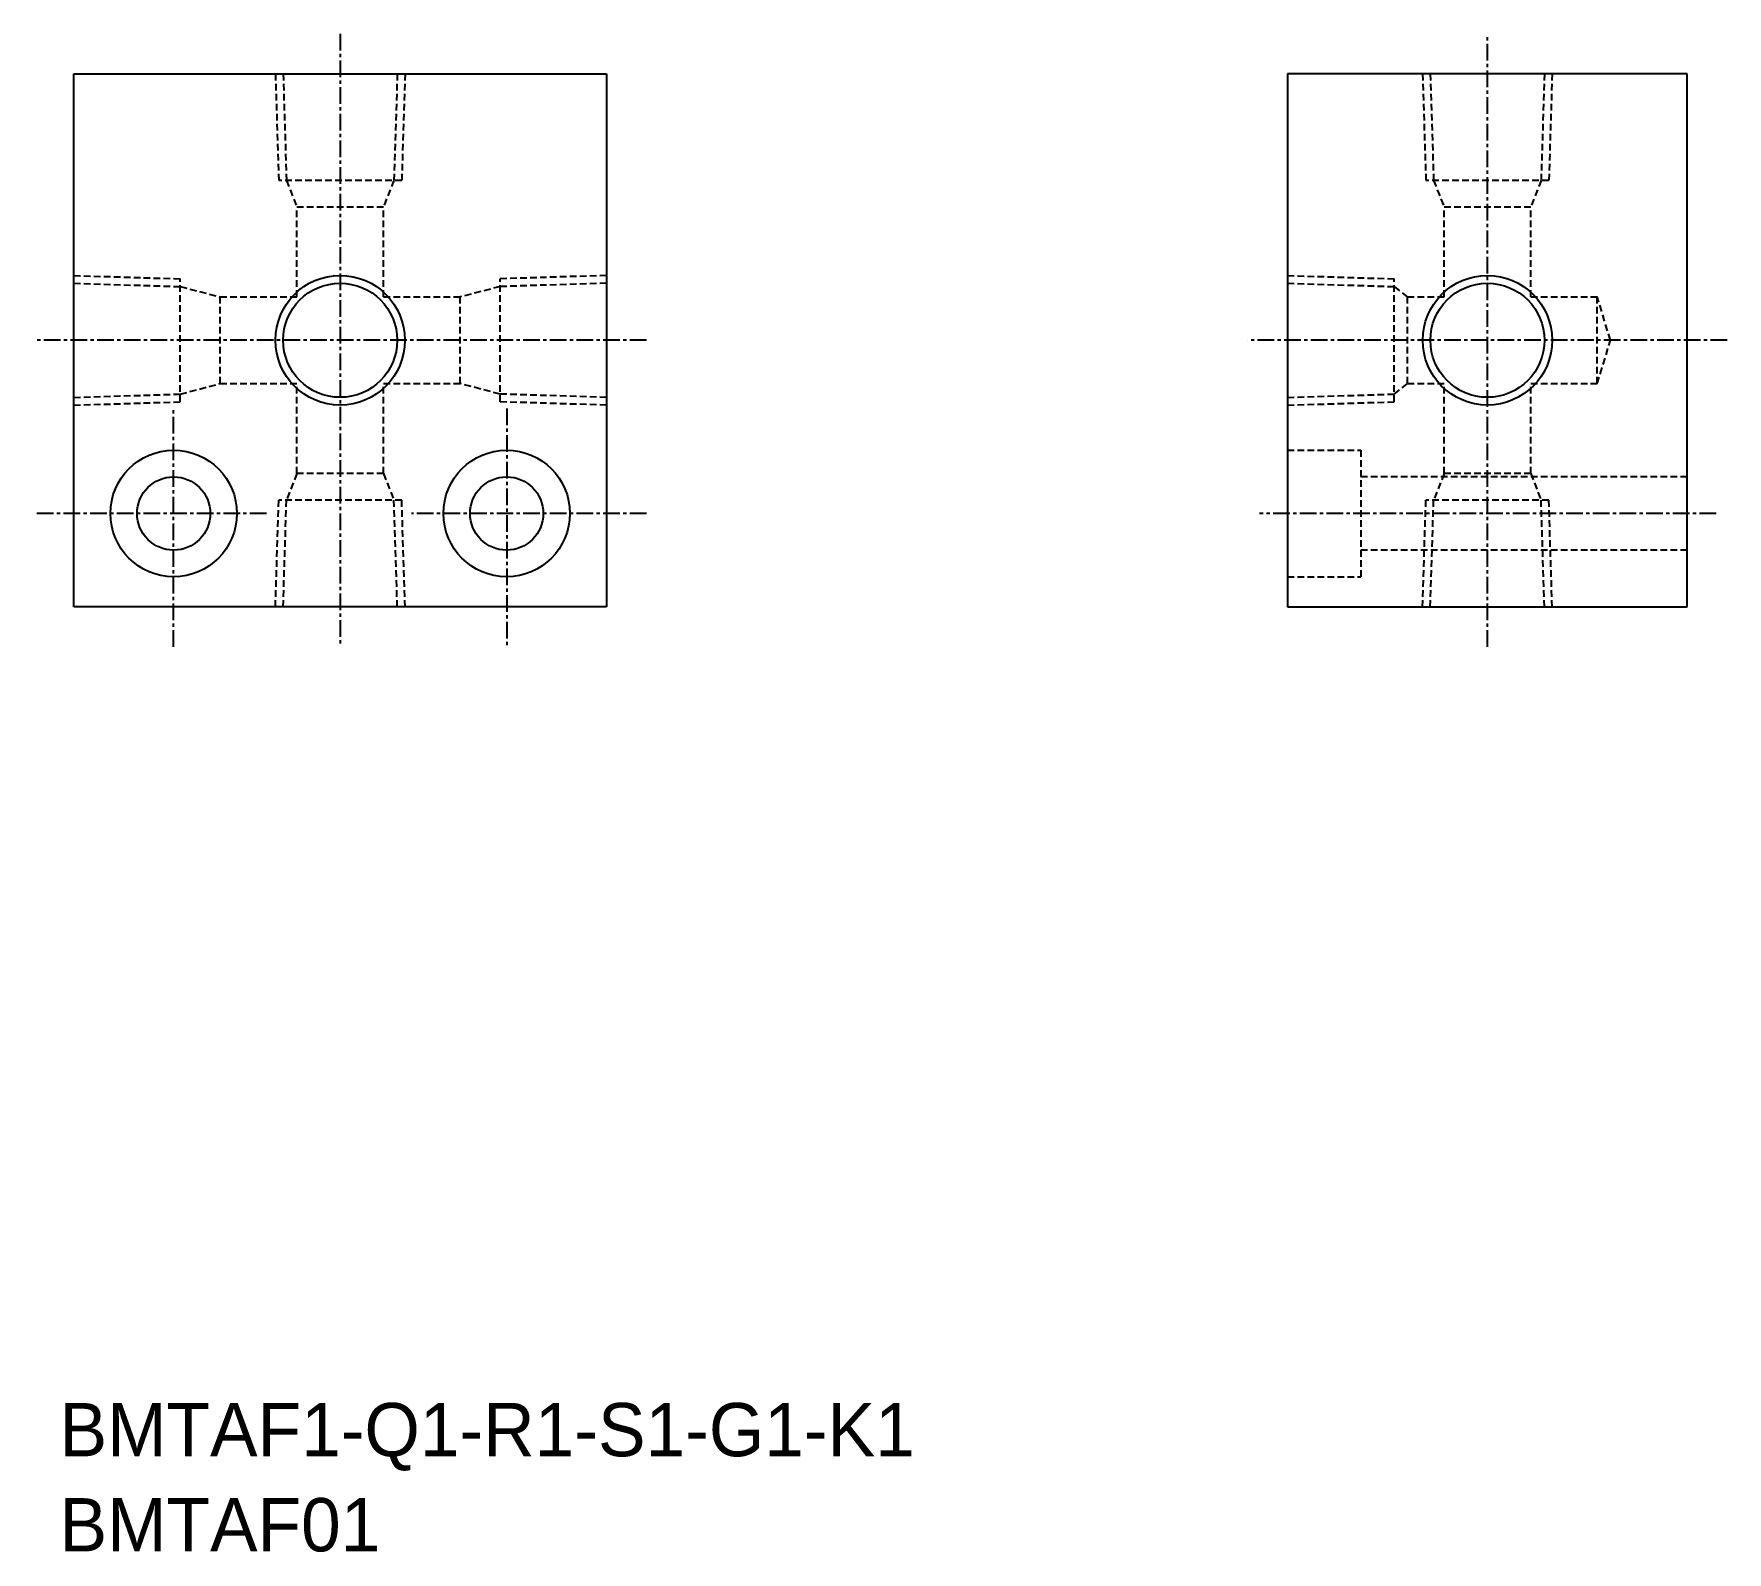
# Model space of a CAD drawing. Extents: x 917 to 1044, y 4777 to 4891.
import ezdxf

# ---------------------------------------------------------------- set-up
doc = ezdxf.new("R2010")
doc.units = 0
doc.linetypes.add('CENTER', pattern=[2, 1.25, -0.25, 0.25, -0.25])
doc.linetypes.add('DASHED', pattern=[0.75, 0.5, -0.25])
doc.layers.get('0').update_dxf_attribs({"linetype": 'CONTINUOUS'})
doc.layers.add('CENTER', color=1, linetype='CENTER')

msp = doc.modelspace()

# ---------------------------------------------------------------- linework, layer by layer
at = {"color": 7, "linetype": 'CONTINUOUS'}
for p, q in [((920.04, 4887.63), (960.04, 4887.63)), ((920.04, 4847.63), (920.04, 4887.63)), ((960.04, 4887.63), (960.04, 4847.63)), ((1041.17, 4887.63), (1011.17, 4887.63)), ((1011.17, 4887.63), (1011.17, 4847.63)), ((1041.17, 4847.63), (1041.17, 4887.63)), ((960.04, 4847.63), (920.04, 4847.63)), ((1011.17, 4847.63), (1041.17, 4847.63))]:
    msp.add_line(p, q, dxfattribs=at)
at = {"color": 3, "linetype": 'DASHED'}
for p, q in [((935.18, 4887.63), (935.43, 4879.63)), ((935.76, 4887.63), (936.01, 4879.63)), ((944.33, 4887.63), (944.08, 4879.63)), ((944.91, 4887.63), (944.66, 4879.63)), ((1021.3, 4887.63), (1021.55, 4879.63)), ((1021.88, 4887.63), (1022.13, 4879.63)), ((1030.45, 4887.63), (1030.2, 4879.63)), ((1031.03, 4887.63), (1030.78, 4879.63)), ((944.66, 4879.63), (935.43, 4879.63)), ((936.01, 4879.63), (936.79, 4877.63)), ((944.08, 4879.63), (943.29, 4877.63)), ((1030.78, 4879.63), (1021.55, 4879.63)), ((1022.13, 4879.63), (1022.92, 4877.63)), ((1030.2, 4879.63), (1029.42, 4877.63)), ((943.29, 4877.63), (936.79, 4877.63)), ((936.79, 4870.88), (936.79, 4877.63)), ((943.29, 4870.88), (943.29, 4877.63)), ((1029.42, 4877.63), (1022.92, 4877.63)), ((1022.92, 4870.88), (1022.92, 4877.63)), ((1029.42, 4870.88), (1029.42, 4877.63)), ((920.04, 4872.49), (928.04, 4872.24)), ((920.04, 4871.91), (928.04, 4871.66)), ((928.04, 4863.01), (928.04, 4872.24)), ((928.04, 4871.66), (931.04, 4870.88)), ((952.04, 4871.66), (949.04, 4870.88)), ((960.04, 4872.49), (952.04, 4872.24)), ((952.04, 4863.01), (952.04, 4872.24)), ((960.04, 4871.91), (952.04, 4871.66)), ((1011.17, 4872.49), (1019.17, 4872.24)), ((1011.17, 4871.91), (1019.17, 4871.66)), ((1019.17, 4863.01), (1019.17, 4872.24)), ((1019.17, 4871.66), (1020.17, 4870.88)), ((931.04, 4870.88), (936.79, 4870.88)), ((931.04, 4864.38), (931.04, 4870.88)), ((943.29, 4870.88), (949.04, 4870.88)), ((949.04, 4864.38), (949.04, 4870.88)), ((1020.17, 4864.38), (1020.17, 4870.88)), ((1020.17, 4870.88), (1022.92, 4870.88)), ((1029.42, 4870.88), (1034.41, 4870.88)), ((1035.41, 4867.63), (1034.41, 4870.88)), ((1034.41, 4864.38), (1034.41, 4870.88)), ((1034.41, 4864.38), (1035.41, 4867.63)), ((928.04, 4863.59), (931.04, 4864.38)), ((931.04, 4864.38), (936.79, 4864.38)), ((936.79, 4857.63), (936.79, 4864.38)), ((943.29, 4857.63), (943.29, 4864.38)), ((943.29, 4864.38), (949.04, 4864.38)), ((952.04, 4863.59), (949.04, 4864.38)), ((1019.17, 4863.59), (1020.17, 4864.38)), ((1020.17, 4864.38), (1022.92, 4864.38)), ((1022.92, 4857.63), (1022.92, 4864.38)), ((1029.42, 4857.63), (1029.42, 4864.38)), ((1029.42, 4864.38), (1034.41, 4864.38)), ((920.04, 4863.34), (928.04, 4863.59)), ((920.04, 4862.76), (928.04, 4863.01)), ((960.04, 4863.34), (952.04, 4863.59)), ((960.04, 4862.76), (952.04, 4863.01)), ((1011.17, 4863.34), (1019.17, 4863.59)), ((1011.17, 4862.76), (1019.17, 4863.01)), ((1011.17, 4859.38), (1016.67, 4859.38)), ((1016.67, 4859.38), (1016.67, 4849.88)), ((936.79, 4857.63), (936.01, 4855.63)), ((943.29, 4857.63), (936.79, 4857.63)), ((943.29, 4857.63), (944.08, 4855.63)), ((1041.17, 4857.38), (1016.67, 4857.38)), ((1022.92, 4857.63), (1022.13, 4855.63)), ((1029.42, 4857.63), (1022.92, 4857.63)), ((1029.42, 4857.63), (1030.2, 4855.63)), ((935.18, 4847.63), (935.43, 4855.63)), ((944.66, 4855.63), (935.43, 4855.63)), ((935.76, 4847.63), (936.01, 4855.63)), ((944.33, 4847.63), (944.08, 4855.63)), ((944.91, 4847.63), (944.66, 4855.63)), ((1021.3, 4847.63), (1021.55, 4855.63)), ((1030.78, 4855.63), (1021.55, 4855.63)), ((1021.88, 4847.63), (1022.13, 4855.63)), ((1030.45, 4847.63), (1030.2, 4855.63)), ((1031.03, 4847.63), (1030.78, 4855.63)), ((1041.17, 4851.88), (1016.67, 4851.88)), ((1011.17, 4849.88), (1016.67, 4849.88))]:
    msp.add_line(p, q, dxfattribs=at)
for p, q in [((936.21, 4879.13), (936.21, 4879.13)), ((936.4, 4878.63), (936.4, 4878.63))]:
    msp.add_line(p, q)
at = {"color": 3, "linetype": 'CONTINUOUS'}
for centre in [(940.04, 4867.63), (1026.17, 4867.63)]:
    msp.add_circle(centre, 4.86, dxfattribs=at)
at = {"color": 7, "linetype": 'CONTINUOUS'}
for centre, radius in [((940.04, 4867.63), 4.28), ((1026.17, 4867.63), 4.28), ((927.54, 4854.63), 4.75), ((952.54, 4854.63), 4.75), ((927.54, 4854.63), 2.75), ((952.54, 4854.63), 2.75)]:
    msp.add_circle(centre, radius, dxfattribs=at)
at = {"layer": 'CENTER', "color": 1, "linetype": 'CENTER'}
for p, q in [((940.04, 4890.63), (940.04, 4844.63)), ((1026.17, 4844.63), (1026.17, 4890.63)), ((963.04, 4867.63), (917.04, 4867.63)), ((1044.17, 4867.63), (1008.17, 4867.63)), ((927.54, 4844.63), (927.54, 4862.5)), ((952.54, 4862.5), (952.54, 4844.63)), ((934.52, 4854.63), (917.04, 4854.63)), ((963.04, 4854.63), (945.39, 4854.63)), ((1043.33, 4854.63), (1009.07, 4854.63))]:
    msp.add_line(p, q, dxfattribs=at)

# ---------------------------------------------------------------- texts
at = {"color": 7, "linetype": 'CONTINUOUS'}
for s, p in [('BMTAF1-Q1-R1-S1-G1-K1', (918.98, 4783.87)), ('BMTAF01', (918.98, 4776.73))]:
    msp.add_text(s, height=4, dxfattribs=at).set_placement(p)

doc.saveas('drawing.dxf')
